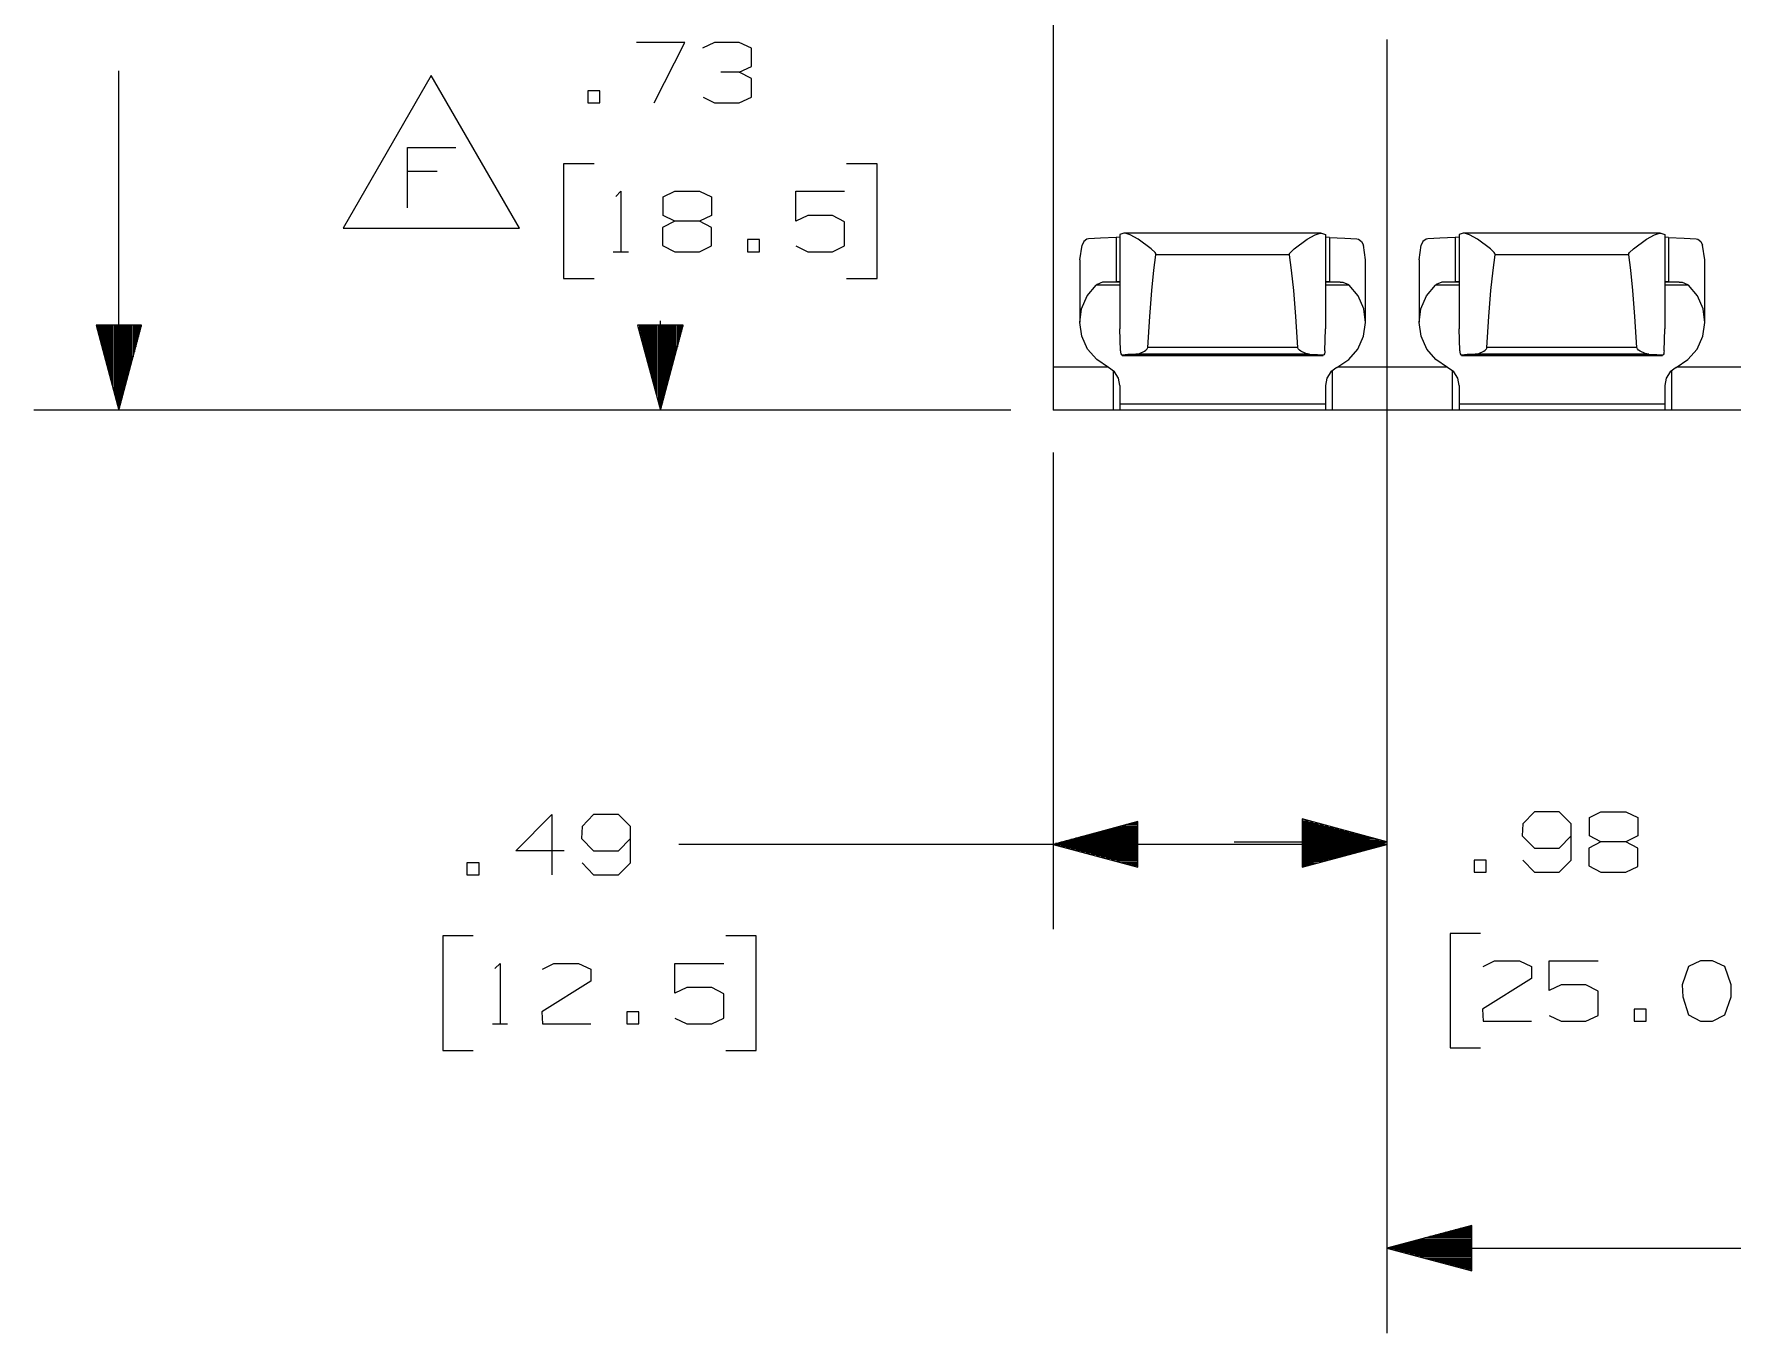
# Model space of a CAD drawing. Extents: x 0.6 to 16.4, y 0.4 to 10.6.
# Drawn here: x 3.651 to 6.154, y 6.433 to 8.347 of the extents above; entities that cross this region are included whole.
import ezdxf

# ---------------------------------------------------------------- set-up
doc = ezdxf.new("R2010")
doc.units = 0
doc.header["$MEASUREMENT"] = 0
doc.layers.add('1', color=7, linetype='Continuous')

msp = doc.modelspace()

# ---------------------------------------------------------------- linework, layer by layer
at = {"layer": '1', "color": 7, "linetype": 'Continuous'}
for p, q in [((5.152855, 9.202698), (5.152855, 7.856328)), ((4.610143, 8.334723), (4.538893, 8.334723)), ((4.565143, 8.245661), (4.610143, 8.334723)), ((4.653831, 8.334723), (4.636018, 8.326285)), ((4.690393, 8.334723), (4.653831, 8.334723)), ((4.708206, 8.326285), (4.690393, 8.334723)), ((5.644855, 8.339013), (5.644855, 7.028238)), ((5.644855, 8.339013), (5.644855, 7.032114)), ((5.644855, 8.339013), (5.644855, 6.433314)), ((4.708206, 8.299098), (4.708206, 8.326285)), ((3.775803, 7.793058), (3.775803, 8.292638)), ((4.236387, 8.285973), (4.106483, 8.060973)), ((4.366291, 8.060973), (4.236387, 8.285973)), ((4.690393, 8.290661), (4.663206, 8.290661)), ((4.690393, 8.290661), (4.708206, 8.299098)), ((4.708206, 8.281285), (4.690393, 8.290661)), ((4.484893, 8.263473), (4.467081, 8.263473)), ((4.467081, 8.263473), (4.467081, 8.245661)), ((4.484893, 8.245661), (4.484893, 8.263473)), ((4.708206, 8.254098), (4.708206, 8.281285)), ((4.467081, 8.245661), (4.484893, 8.245661)), ((4.636956, 8.254098), (4.653831, 8.245661)), ((4.653831, 8.245661), (4.690393, 8.245661)), ((4.690393, 8.245661), (4.708206, 8.254098)), ((4.201231, 8.090973), (4.201231, 8.180036)), ((4.201231, 8.180036), (4.272481, 8.180036)), ((4.245293, 8.14441), (4.201231, 8.14441)), ((4.476456, 8.155661), (4.431456, 8.155661)), ((4.431456, 8.155661), (4.431456, 7.98691)), ((4.893456, 8.155661), (4.848456, 8.155661)), ((4.893456, 7.98691), (4.893456, 8.155661)), ((4.508331, 8.107848), (4.515831, 8.115348)), ((4.515831, 8.115348), (4.515831, 8.026285)), ((4.578268, 8.106911), (4.595143, 8.115348)), ((4.595143, 8.115348), (4.631706, 8.115348)), ((4.631706, 8.115348), (4.649518, 8.106911)), ((4.773456, 8.071285), (4.773456, 8.115348)), ((4.773456, 8.115348), (4.845643, 8.115348)), ((4.578268, 8.079723), (4.578268, 8.106911)), ((4.649518, 8.106911), (4.649518, 8.079723)), ((4.106483, 8.060973), (4.366291, 8.060973)), ((4.595143, 8.071285), (4.577331, 8.061911)), ((4.577331, 8.061911), (4.577331, 8.035661)), ((4.595143, 8.071285), (4.578268, 8.079723)), ((4.631706, 8.071285), (4.595143, 8.071285)), ((4.649518, 8.079723), (4.631706, 8.071285)), ((4.649518, 8.061911), (4.631706, 8.071285)), ((4.649518, 8.034723), (4.649518, 8.061911)), ((4.791268, 8.079723), (4.773456, 8.071285)), ((4.827831, 8.079723), (4.791268, 8.079723)), ((4.845643, 8.070348), (4.827831, 8.079723)), ((4.845643, 8.034723), (4.845643, 8.070348)), ((4.577331, 8.035661), (4.595143, 8.026285)), ((4.631706, 8.026285), (4.649518, 8.034723)), ((4.720393, 8.044098), (4.702581, 8.044098)), ((4.702581, 8.044098), (4.702581, 8.026285)), ((4.720393, 8.026285), (4.720393, 8.044098)), ((4.773456, 8.034723), (4.791268, 8.026285)), ((4.827831, 8.026285), (4.845643, 8.034723)), ((5.192225, 8.01418), (5.195573, 8.036113)), ((5.198058, 8.041248), (5.195573, 8.036113)), ((5.202712, 8.044634), (5.198058, 8.041248)), ((5.205215, 8.045151), (5.202712, 8.044634)), ((5.222856, 8.04639), (5.205215, 8.045151)), ((5.245588, 8.047158), (5.222856, 8.04639)), ((5.25128, 8.047677), (5.245588, 8.047158)), ((5.245588, 8.047158), (5.245588, 7.982049)), ((5.257197, 8.053547), (5.25128, 8.051786)), ((5.25128, 8.051786), (5.25128, 7.912526)), ((5.259264, 8.053567), (5.257197, 8.053547)), ((5.547391, 8.053618), (5.258319, 8.053618)), ((5.266675, 8.051235), (5.259264, 8.053567)), ((5.278144, 8.044749), (5.266675, 8.051235)), ((5.297583, 8.030701), (5.278144, 8.044749)), ((5.508127, 8.030701), (5.527566, 8.044749)), ((5.527566, 8.044749), (5.539034, 8.051235)), ((5.539034, 8.051235), (5.546446, 8.053567)), ((5.546446, 8.053567), (5.548513, 8.053547)), ((5.548513, 8.053547), (5.55443, 8.051786)), ((5.55443, 8.051786), (5.55443, 7.912526)), ((5.560122, 8.047158), (5.55443, 8.047677)), ((5.560122, 8.047158), (5.582854, 8.04639)), ((5.560122, 8.047158), (5.560122, 7.982049)), ((5.582854, 8.04639), (5.600495, 8.045151)), ((5.600495, 8.045151), (5.602998, 8.044634)), ((5.602998, 8.044634), (5.607652, 8.041248)), ((5.607652, 8.041248), (5.610137, 8.036113)), ((5.613485, 8.01418), (5.610137, 8.036113)), ((5.692225, 8.01418), (5.695573, 8.036113)), ((5.698058, 8.041248), (5.695573, 8.036113)), ((5.702712, 8.044634), (5.698058, 8.041248)), ((5.705215, 8.045151), (5.702712, 8.044634)), ((5.722856, 8.04639), (5.705215, 8.045151)), ((5.745588, 8.047158), (5.722856, 8.04639)), ((5.75128, 8.047677), (5.745588, 8.047158)), ((5.745588, 8.047158), (5.745588, 7.982049)), ((5.757197, 8.053547), (5.75128, 8.051786)), ((5.75128, 8.051786), (5.75128, 7.912526)), ((5.759264, 8.053567), (5.757197, 8.053547)), ((6.047391, 8.053618), (5.758319, 8.053618)), ((5.766675, 8.051235), (5.759264, 8.053567)), ((5.778144, 8.044749), (5.766675, 8.051235)), ((5.797583, 8.030701), (5.778144, 8.044749)), ((6.008127, 8.030701), (6.027566, 8.044749)), ((6.027566, 8.044749), (6.039034, 8.051235)), ((6.039034, 8.051235), (6.046446, 8.053567)), ((6.046446, 8.053567), (6.048513, 8.053547)), ((6.048513, 8.053547), (6.05443, 8.051786)), ((6.05443, 8.051786), (6.05443, 7.912526)), ((6.060122, 8.047158), (6.05443, 8.047677)), ((6.060122, 8.047158), (6.082854, 8.04639)), ((6.060122, 8.047158), (6.060122, 7.982049)), ((6.082854, 8.04639), (6.100495, 8.045151)), ((6.100495, 8.045151), (6.102998, 8.044634)), ((6.102998, 8.044634), (6.107652, 8.041248)), ((6.107652, 8.041248), (6.110137, 8.036113)), ((6.113485, 8.01418), (6.110137, 8.036113)), ((4.50458, 8.026285), (4.527081, 8.026285)), ((4.595143, 8.026285), (4.631706, 8.026285)), ((4.702581, 8.026285), (4.720393, 8.026285)), ((4.791268, 8.026285), (4.827831, 8.026285)), ((5.192225, 8.014181), (5.192225, 7.922569)), ((5.303127, 8.02532), (5.297583, 8.030701)), ((5.301302, 7.999326), (5.304365, 8.021504)), ((5.304165, 8.023487), (5.303127, 8.02532)), ((5.304417, 8.022122), (5.304165, 8.023487)), ((5.304365, 8.021504), (5.304417, 8.022122)), ((5.501346, 8.021504), (5.304365, 8.021504)), ((5.501293, 8.022122), (5.501545, 8.023487)), ((5.501346, 8.021504), (5.501293, 8.022122)), ((5.504407, 7.999326), (5.501346, 8.021504)), ((5.501545, 8.023487), (5.502583, 8.02532)), ((5.502583, 8.02532), (5.508127, 8.030701)), ((5.613485, 7.922569), (5.613485, 8.014181)), ((5.692225, 8.014181), (5.692225, 7.922569)), ((5.803127, 8.02532), (5.797583, 8.030701)), ((5.801302, 7.999326), (5.804365, 8.021504)), ((5.804165, 8.023487), (5.803127, 8.02532)), ((5.804417, 8.022122), (5.804165, 8.023487)), ((5.804365, 8.021504), (5.804417, 8.022122)), ((6.001346, 8.021504), (5.804365, 8.021504)), ((6.001293, 8.022122), (6.001545, 8.023487)), ((6.001346, 8.021504), (6.001293, 8.022122)), ((6.004407, 7.999326), (6.001346, 8.021504)), ((6.001545, 8.023487), (6.002583, 8.02532)), ((6.002583, 8.02532), (6.008127, 8.030701)), ((6.113485, 7.922569), (6.113485, 8.014181)), ((4.431456, 7.98691), (4.476456, 7.98691)), ((4.848456, 7.98691), (4.893456, 7.98691)), ((5.298267, 7.969142), (5.301302, 7.999326)), ((5.507443, 7.969142), (5.504407, 7.999326)), ((5.798267, 7.969142), (5.801302, 7.999326)), ((6.007443, 7.969142), (6.004407, 7.999326)), ((5.194934, 7.942338), (5.203171, 7.961183)), ((5.203171, 7.961183), (5.21631, 7.977073)), ((5.217687, 7.97818), (5.21631, 7.977073)), ((5.251281, 7.977073), (5.21631, 7.977073)), ((5.225871, 7.981216), (5.217687, 7.97818)), ((5.229952, 7.981593), (5.225871, 7.981216)), ((5.245588, 7.982049), (5.229952, 7.981593)), ((5.251284, 7.981593), (5.229952, 7.981593)), ((5.25128, 7.982567), (5.245588, 7.982049)), ((5.295267, 7.931035), (5.298267, 7.969142)), ((5.510444, 7.931035), (5.507443, 7.969142)), ((5.575758, 7.981593), (5.554426, 7.981593)), ((5.589401, 7.977073), (5.554429, 7.977073)), ((5.560122, 7.982049), (5.55443, 7.982567)), ((5.560122, 7.982049), (5.575758, 7.981593)), ((5.575758, 7.981593), (5.579839, 7.981216)), ((5.579839, 7.981216), (5.588023, 7.97818)), ((5.588023, 7.97818), (5.589401, 7.977073)), ((5.602539, 7.961183), (5.589401, 7.977073)), ((5.610776, 7.942338), (5.602539, 7.961183)), ((5.694934, 7.942338), (5.703171, 7.961183)), ((5.703171, 7.961183), (5.71631, 7.977073)), ((5.717687, 7.97818), (5.71631, 7.977073)), ((5.751281, 7.977073), (5.71631, 7.977073)), ((5.725871, 7.981216), (5.717687, 7.97818)), ((5.729952, 7.981593), (5.725871, 7.981216)), ((5.745588, 7.982049), (5.729952, 7.981593)), ((5.751284, 7.981593), (5.729952, 7.981593)), ((5.75128, 7.982567), (5.745588, 7.982049)), ((5.795267, 7.931035), (5.798267, 7.969142)), ((6.010444, 7.931035), (6.007443, 7.969142)), ((6.075758, 7.981593), (6.054426, 7.981593)), ((6.089401, 7.977073), (6.054429, 7.977073)), ((6.060122, 7.982049), (6.05443, 7.982567)), ((6.060122, 7.982049), (6.075758, 7.981593)), ((6.075758, 7.981593), (6.079839, 7.981216)), ((6.079839, 7.981216), (6.088023, 7.97818)), ((6.088023, 7.97818), (6.089401, 7.977073)), ((6.102539, 7.961183), (6.089401, 7.977073)), ((6.110776, 7.942338), (6.102539, 7.961183)), ((5.192227, 7.921981), (5.194934, 7.942338)), ((5.613482, 7.921981), (5.610776, 7.942338)), ((5.692227, 7.921981), (5.694934, 7.942338)), ((6.113482, 7.921981), (6.110776, 7.942338)), ((3.809296, 7.918058), (3.742309, 7.918058)), ((3.742309, 7.918058), (3.775803, 7.793058)), ((3.742803, 7.918058), (3.742803, 7.916215)), ((3.742803, 7.918058), (3.742803, 7.916215)), ((3.744802, 7.918058), (3.744802, 7.908751)), ((3.746803, 7.918058), (3.746803, 7.901288)), ((3.748802, 7.918058), (3.748802, 7.893823)), ((3.750803, 7.918058), (3.750803, 7.886359)), ((3.752803, 7.918058), (3.752803, 7.878895)), ((3.754802, 7.918058), (3.754802, 7.871431)), ((3.756803, 7.918058), (3.756803, 7.863967)), ((3.758802, 7.918058), (3.758802, 7.856503)), ((3.760803, 7.918058), (3.760803, 7.849039)), ((3.762803, 7.918058), (3.762803, 7.841575)), ((3.764802, 7.918058), (3.764802, 7.834111)), ((3.766803, 7.918058), (3.766803, 7.826646)), ((3.768802, 7.918058), (3.768802, 7.819182)), ((3.770802, 7.918058), (3.770802, 7.811718)), ((3.772803, 7.918058), (3.772803, 7.804254)), ((3.774802, 7.918058), (3.774802, 7.79679)), ((3.775803, 7.793058), (3.809296, 7.918058)), ((3.776803, 7.918058), (3.776803, 7.79679)), ((3.778802, 7.918058), (3.778802, 7.804254)), ((3.780802, 7.918058), (3.780802, 7.811718)), ((3.782803, 7.918058), (3.782803, 7.819182)), ((3.784802, 7.918058), (3.784802, 7.826646)), ((3.786803, 7.918058), (3.786803, 7.834111)), ((3.788802, 7.918058), (3.788802, 7.841575)), ((3.790802, 7.918058), (3.790802, 7.849039)), ((3.792803, 7.918058), (3.792803, 7.856503)), ((3.794802, 7.918058), (3.794802, 7.863967)), ((3.796803, 7.918058), (3.796803, 7.871431)), ((3.798803, 7.918058), (3.798803, 7.878895)), ((3.800802, 7.918058), (3.800802, 7.886359)), ((3.802803, 7.918058), (3.802803, 7.893823)), ((3.804802, 7.918058), (3.804802, 7.901288)), ((3.806803, 7.918058), (3.806803, 7.908751)), ((3.808803, 7.918058), (3.808803, 7.916215)), ((3.808803, 7.918058), (3.808803, 7.916215)), ((4.607543, 7.918058), (4.540556, 7.918058)), ((4.540556, 7.918058), (4.574049, 7.793058)), ((4.541049, 7.918058), (4.541049, 7.916215)), ((4.541049, 7.918058), (4.541049, 7.916215)), ((4.543049, 7.918058), (4.543049, 7.908751)), ((4.54505, 7.918058), (4.54505, 7.901288)), ((4.54705, 7.918058), (4.54705, 7.893823)), ((4.549049, 7.918058), (4.549049, 7.886359)), ((4.551049, 7.918058), (4.551049, 7.878895)), ((4.55305, 7.918058), (4.55305, 7.871431)), ((4.555049, 7.918058), (4.555049, 7.863967)), ((4.557049, 7.918058), (4.557049, 7.856503)), ((4.55905, 7.918058), (4.55905, 7.849039)), ((4.561049, 7.918058), (4.561049, 7.841575)), ((4.563049, 7.918058), (4.563049, 7.834111)), ((4.56505, 7.918058), (4.56505, 7.826646)), ((4.56705, 7.918058), (4.56705, 7.819182)), ((4.569049, 7.918058), (4.569049, 7.811718)), ((4.57105, 7.918058), (4.57105, 7.804254)), ((4.57305, 7.918058), (4.57305, 7.79679)), ((4.574049, 7.793058), (4.574049, 7.92441)), ((4.574049, 7.793058), (4.607543, 7.918058)), ((4.575049, 7.918058), (4.575049, 7.79679)), ((4.577049, 7.918058), (4.577049, 7.804254)), ((4.57905, 7.918058), (4.57905, 7.811718)), ((4.581049, 7.918058), (4.581049, 7.819182)), ((4.583049, 7.918058), (4.583049, 7.826646)), ((4.58505, 7.918058), (4.58505, 7.834111)), ((4.587049, 7.918058), (4.587049, 7.841575)), ((4.589049, 7.918058), (4.589049, 7.849039)), ((4.59105, 7.918058), (4.59105, 7.856503)), ((4.59305, 7.918058), (4.59305, 7.863967)), ((4.595049, 7.918058), (4.595049, 7.871431)), ((4.597049, 7.918058), (4.597049, 7.878895)), ((4.59905, 7.918058), (4.59905, 7.886359)), ((4.601049, 7.918058), (4.601049, 7.893823)), ((4.603049, 7.918058), (4.603049, 7.901288)), ((4.60505, 7.918058), (4.60505, 7.908751)), ((4.607049, 7.918058), (4.607049, 7.916215)), ((4.607049, 7.918058), (4.607049, 7.916215)), ((5.195259, 7.90167), (5.192227, 7.921981)), ((5.2523, 7.880301), (5.25128, 7.912526)), ((5.292308, 7.885103), (5.295267, 7.931035)), ((5.513402, 7.885103), (5.510444, 7.931035)), ((5.55341, 7.880301), (5.55443, 7.912526)), ((5.610451, 7.90167), (5.613482, 7.921981)), ((5.695259, 7.90167), (5.692227, 7.921981)), ((5.7523, 7.880301), (5.75128, 7.912526)), ((5.792308, 7.885103), (5.795267, 7.931035)), ((6.013402, 7.885103), (6.010444, 7.931035)), ((6.05341, 7.880301), (6.05443, 7.912526)), ((6.110451, 7.90167), (6.113482, 7.921981)), ((5.203797, 7.882956), (5.195259, 7.90167)), ((5.291581, 7.883095), (5.29215, 7.884259)), ((5.29215, 7.884259), (5.292308, 7.885103)), ((5.513402, 7.885103), (5.292308, 7.885103)), ((5.51356, 7.884259), (5.513402, 7.885103)), ((5.514129, 7.883095), (5.51356, 7.884259)), ((5.601913, 7.882956), (5.610451, 7.90167)), ((5.703797, 7.882956), (5.695259, 7.90167)), ((5.791581, 7.883095), (5.79215, 7.884259)), ((5.79215, 7.884259), (5.792308, 7.885103)), ((6.013402, 7.885103), (5.792308, 7.885103)), ((6.01356, 7.884259), (6.013402, 7.885103)), ((6.014129, 7.883095), (6.01356, 7.884259)), ((6.101913, 7.882956), (6.110451, 7.90167)), ((5.217188, 7.867274), (5.203797, 7.882956)), ((5.234407, 7.855823), (5.217188, 7.867274)), ((5.2523, 7.880301), (5.25246, 7.87851)), ((5.25246, 7.87851), (5.252913, 7.876031)), ((5.252913, 7.876031), (5.253632, 7.874363)), ((5.253632, 7.874363), (5.254627, 7.873659)), ((5.254627, 7.873659), (5.255074, 7.873664)), ((5.254834, 7.873642), (5.550877, 7.873642)), ((5.263114, 7.874666), (5.255074, 7.873664)), ((5.550636, 7.873664), (5.255074, 7.873664)), ((5.274944, 7.875476), (5.263114, 7.874666)), ((5.274944, 7.875476), (5.280248, 7.876429)), ((5.530766, 7.875476), (5.274944, 7.875476)), ((5.280248, 7.876429), (5.287721, 7.879705)), ((5.287721, 7.879705), (5.289796, 7.881181)), ((5.289796, 7.881181), (5.291581, 7.883095)), ((5.515914, 7.881181), (5.514129, 7.883095)), ((5.51799, 7.879705), (5.515914, 7.881181)), ((5.525462, 7.876429), (5.51799, 7.879705)), ((5.530766, 7.875476), (5.525462, 7.876429)), ((5.530766, 7.875476), (5.542595, 7.874666)), ((5.542595, 7.874666), (5.550636, 7.873664)), ((5.551083, 7.873659), (5.550636, 7.873664)), ((5.552078, 7.874363), (5.551083, 7.873659)), ((5.552797, 7.876031), (5.552078, 7.874363)), ((5.55325, 7.87851), (5.552797, 7.876031)), ((5.55341, 7.880301), (5.55325, 7.87851)), ((5.571303, 7.855823), (5.588522, 7.867274)), ((5.588522, 7.867274), (5.601913, 7.882956)), ((5.717188, 7.867274), (5.703797, 7.882956)), ((5.734407, 7.855823), (5.717188, 7.867274)), ((5.7523, 7.880301), (5.75246, 7.87851)), ((5.75246, 7.87851), (5.752913, 7.876031)), ((5.752913, 7.876031), (5.753632, 7.874363)), ((5.753632, 7.874363), (5.754627, 7.873659)), ((5.754627, 7.873659), (5.755074, 7.873664)), ((5.754834, 7.873642), (6.050877, 7.873642)), ((5.763114, 7.874666), (5.755074, 7.873664)), ((6.050636, 7.873664), (5.755074, 7.873664)), ((5.774944, 7.875476), (5.763114, 7.874666)), ((5.774944, 7.875476), (5.780248, 7.876429)), ((6.030766, 7.875476), (5.774944, 7.875476)), ((5.780248, 7.876429), (5.787721, 7.879705)), ((5.787721, 7.879705), (5.789796, 7.881181)), ((5.789796, 7.881181), (5.791581, 7.883095)), ((6.015914, 7.881181), (6.014129, 7.883095)), ((6.01799, 7.879705), (6.015914, 7.881181)), ((6.025462, 7.876429), (6.01799, 7.879705)), ((6.030766, 7.875476), (6.025462, 7.876429)), ((6.030766, 7.875476), (6.042595, 7.874666)), ((6.042595, 7.874666), (6.050636, 7.873664)), ((6.051083, 7.873659), (6.050636, 7.873664)), ((6.052078, 7.874363), (6.051083, 7.873659)), ((6.052797, 7.876031), (6.052078, 7.874363)), ((6.05325, 7.87851), (6.052797, 7.876031)), ((6.05341, 7.880301), (6.05325, 7.87851)), ((6.071303, 7.855823), (6.088522, 7.867274)), ((6.088522, 7.867274), (6.101913, 7.882956)), ((5.23348, 7.856325), (5.152855, 7.856325)), ((5.152855, 7.856211), (5.152855, 7.856325)), ((5.233613, 7.856211), (5.152855, 7.856211)), ((5.152855, 7.856211), (5.152855, 7.793058)), ((5.243328, 7.84926), (5.234407, 7.855823)), ((5.24128, 7.851254), (5.24128, 7.793058)), ((5.249221, 7.839934), (5.243328, 7.84926)), ((5.25128, 7.829124), (5.249221, 7.839934)), ((5.556489, 7.839934), (5.55443, 7.829124)), ((5.562383, 7.84926), (5.556489, 7.839934)), ((5.571303, 7.855823), (5.562383, 7.84926)), ((5.56443, 7.851254), (5.56443, 7.793058)), ((5.733612, 7.856211), (5.572098, 7.856211)), ((5.73348, 7.856325), (5.572355, 7.856325)), ((5.743328, 7.84926), (5.734407, 7.855823)), ((5.74128, 7.851254), (5.74128, 7.793058)), ((5.749221, 7.839934), (5.743328, 7.84926)), ((5.75128, 7.829124), (5.749221, 7.839934)), ((6.056489, 7.839934), (6.05443, 7.829124)), ((6.062383, 7.84926), (6.056489, 7.839934)), ((6.071303, 7.855823), (6.062383, 7.84926)), ((6.06443, 7.851254), (6.06443, 7.793058)), ((6.233612, 7.856211), (6.072098, 7.856211)), ((6.23348, 7.856325), (6.072355, 7.856325)), ((5.25128, 7.829124), (5.25128, 7.801813)), ((5.55443, 7.829124), (5.55443, 7.801813)), ((5.75128, 7.829124), (5.75128, 7.801813)), ((6.05443, 7.829124), (6.05443, 7.801813)), ((5.090355, 7.793058), (3.650803, 7.793058)), ((5.090355, 7.793058), (4.449049, 7.793058)), ((5.24128, 7.793058), (5.152855, 7.793058)), ((5.248351, 7.793057), (5.24128, 7.793058)), ((5.25128, 7.793055), (5.248351, 7.793057)), ((5.55443, 7.801813), (5.25128, 7.801813)), ((5.25128, 7.801813), (5.25128, 7.795067)), ((5.25128, 7.795067), (5.25128, 7.792702)), ((5.55443, 7.792702), (5.25128, 7.792702)), ((5.55443, 7.801813), (5.55443, 7.795067)), ((5.55443, 7.795067), (5.55443, 7.792702)), ((5.557359, 7.793057), (5.55443, 7.793055)), ((5.56443, 7.793058), (5.557359, 7.793057)), ((5.74128, 7.793058), (5.56443, 7.793058)), ((5.748351, 7.793057), (5.74128, 7.793058)), ((5.75128, 7.793055), (5.748351, 7.793057)), ((6.05443, 7.801813), (5.75128, 7.801813)), ((5.75128, 7.801813), (5.75128, 7.795067)), ((5.75128, 7.795067), (5.75128, 7.792702)), ((6.05443, 7.792702), (5.75128, 7.792702)), ((6.05443, 7.801813), (6.05443, 7.795067)), ((6.05443, 7.795067), (6.05443, 7.792702)), ((6.057359, 7.793057), (6.05443, 7.793055)), ((6.06443, 7.793058), (6.057359, 7.793057)), ((6.24128, 7.793058), (6.06443, 7.793058)), ((5.152855, 7.730558), (5.152855, 7.028238)), ((4.360793, 7.143863), (4.41423, 7.1973)), ((4.41423, 7.1973), (4.41423, 7.108238)), ((4.47573, 7.1973), (4.458855, 7.179488)), ((4.512292, 7.1973), (4.47573, 7.1973)), ((4.530105, 7.179488), (4.512292, 7.1973)), ((5.277855, 7.186731), (5.152855, 7.153238)), ((5.277855, 7.184238), (5.268548, 7.184238)), ((5.277855, 7.186238), (5.276013, 7.186238)), ((5.277855, 7.186238), (5.276013, 7.186238)), ((5.277855, 7.119744), (5.277855, 7.186731)), ((5.644855, 7.157114), (5.519855, 7.190607)), ((5.519855, 7.190607), (5.519855, 7.12362)), ((5.519855, 7.190114), (5.521698, 7.190114)), ((5.519855, 7.190114), (5.521698, 7.190114)), ((5.519855, 7.188114), (5.529161, 7.188114)), ((5.644855, 7.153238), (5.519855, 7.186731)), ((5.519855, 7.186731), (5.519855, 7.119744)), ((5.519855, 7.186238), (5.521698, 7.186238)), ((5.519855, 7.186238), (5.521698, 7.186238)), ((5.519855, 7.186113), (5.536625, 7.186113)), ((5.519855, 7.184238), (5.529161, 7.184238)), ((5.519855, 7.184114), (5.54409, 7.184114)), ((5.845387, 7.183363), (5.844449, 7.165551)), ((5.862261, 7.201176), (5.845387, 7.183363)), ((5.898824, 7.201176), (5.862261, 7.201176)), ((5.916636, 7.183363), (5.898824, 7.201176)), ((5.916636, 7.129926), (5.916636, 7.183363)), ((5.943449, 7.192739), (5.960324, 7.201176)), ((5.943449, 7.165551), (5.943449, 7.192739)), ((5.960324, 7.201176), (5.996886, 7.201176)), ((5.996886, 7.201176), (6.014699, 7.192739)), ((6.014699, 7.192739), (6.014699, 7.165551)), ((4.458855, 7.179488), (4.457918, 7.161675)), ((4.457918, 7.161675), (4.47573, 7.143863)), ((4.512292, 7.143863), (4.530105, 7.161675)), ((4.530105, 7.12605), (4.530105, 7.179488)), ((5.277855, 7.158238), (5.171515, 7.158238)), ((5.277855, 7.160238), (5.178979, 7.160238)), ((5.277855, 7.162238), (5.186443, 7.162238)), ((5.277855, 7.164237), (5.193908, 7.164237)), ((5.277855, 7.166238), (5.201372, 7.166238)), ((5.277855, 7.168238), (5.208836, 7.168238)), ((5.277855, 7.170238), (5.2163, 7.170238)), ((5.277855, 7.172238), (5.223764, 7.172238)), ((5.277855, 7.174238), (5.231228, 7.174238)), ((5.277855, 7.176238), (5.238692, 7.176238)), ((5.277855, 7.178238), (5.246156, 7.178238)), ((5.277855, 7.180238), (5.253621, 7.180238)), ((5.277855, 7.182238), (5.261085, 7.182238)), ((5.519855, 7.182238), (5.536625, 7.182238)), ((5.519855, 7.182114), (5.551554, 7.182114)), ((5.519855, 7.180238), (5.54409, 7.180238)), ((5.519855, 7.180113), (5.559018, 7.180113)), ((5.519855, 7.178238), (5.551554, 7.178238)), ((5.519855, 7.178113), (5.566482, 7.178113)), ((5.519855, 7.176238), (5.559018, 7.176238)), ((5.519855, 7.176114), (5.573946, 7.176114)), ((5.519855, 7.174238), (5.566482, 7.174238)), ((5.519855, 7.174113), (5.58141, 7.174113)), ((5.519855, 7.172238), (5.573946, 7.172238)), ((5.519855, 7.172113), (5.588874, 7.172113)), ((5.519855, 7.170238), (5.58141, 7.170238)), ((5.519855, 7.170114), (5.596338, 7.170114)), ((5.519855, 7.168238), (5.588874, 7.168238)), ((5.519855, 7.168113), (5.603803, 7.168113)), ((5.519855, 7.166238), (5.596338, 7.166238)), ((5.519855, 7.166113), (5.611267, 7.166113)), ((5.519855, 7.164237), (5.603803, 7.164237)), ((5.519855, 7.164114), (5.618731, 7.164114)), ((5.519855, 7.162238), (5.611267, 7.162238)), ((5.519855, 7.162114), (5.626195, 7.162114)), ((5.519855, 7.160238), (5.618731, 7.160238)), ((5.519855, 7.160113), (5.633659, 7.160113)), ((5.519855, 7.158238), (5.626195, 7.158238)), ((5.519855, 7.158113), (5.641123, 7.158113)), ((5.844449, 7.165551), (5.862261, 7.147738)), ((5.898824, 7.147738), (5.916636, 7.165551)), ((5.960324, 7.157114), (5.943449, 7.165551)), ((6.014699, 7.165551), (5.996886, 7.157114)), ((4.432043, 7.143863), (4.360793, 7.143863)), ((4.47573, 7.143863), (4.512292, 7.143863)), ((4.851043, 7.153238), (4.601043, 7.153238)), ((5.644855, 7.153238), (4.851043, 7.153238)), ((5.152855, 7.153238), (5.277855, 7.119744)), ((5.277855, 7.154238), (5.156587, 7.154238)), ((5.277855, 7.152238), (5.156587, 7.152238)), ((5.277855, 7.156238), (5.164051, 7.156238)), ((5.277855, 7.150238), (5.164051, 7.150238)), ((5.277855, 7.148238), (5.171515, 7.148238)), ((5.277855, 7.146238), (5.178979, 7.146238)), ((5.277855, 7.144238), (5.186443, 7.144238)), ((5.277855, 7.142238), (5.193908, 7.142238)), ((5.277855, 7.140238), (5.201372, 7.140238)), ((5.277855, 7.138238), (5.208836, 7.138238)), ((5.277855, 7.136238), (5.2163, 7.136238)), ((5.277855, 7.134238), (5.223764, 7.134238)), ((5.419855, 7.157114), (5.644855, 7.157114)), ((5.519855, 7.12362), (5.644855, 7.157114)), ((5.519855, 7.156238), (5.633659, 7.156238)), ((5.519855, 7.156114), (5.641123, 7.156114)), ((5.519855, 7.154238), (5.641123, 7.154238)), ((5.519855, 7.154113), (5.633659, 7.154113)), ((5.519855, 7.119744), (5.644855, 7.153238)), ((5.519855, 7.152238), (5.641123, 7.152238)), ((5.519855, 7.152113), (5.626195, 7.152113)), ((5.519855, 7.150238), (5.633659, 7.150238)), ((5.519855, 7.150114), (5.618731, 7.150114)), ((5.519855, 7.148238), (5.626195, 7.148238)), ((5.519855, 7.148113), (5.611267, 7.148113)), ((5.519855, 7.146238), (5.618731, 7.146238)), ((5.519855, 7.146113), (5.603803, 7.146113)), ((5.519855, 7.144238), (5.611267, 7.144238)), ((5.519855, 7.144114), (5.596338, 7.144114)), ((5.519855, 7.142238), (5.603803, 7.142238)), ((5.519855, 7.142114), (5.588874, 7.142114)), ((5.519855, 7.140238), (5.596338, 7.140238)), ((5.519855, 7.140113), (5.58141, 7.140113)), ((5.519855, 7.138238), (5.588874, 7.138238)), ((5.519855, 7.138113), (5.573946, 7.138113)), ((5.519855, 7.136238), (5.58141, 7.136238)), ((5.519855, 7.136114), (5.566482, 7.136114)), ((5.519855, 7.134238), (5.573946, 7.134238)), ((5.519855, 7.134113), (5.559018, 7.134113)), ((5.862261, 7.147738), (5.898824, 7.147738)), ((5.960324, 7.157114), (5.942511, 7.147738)), ((5.942511, 7.147738), (5.942511, 7.121489)), ((5.996886, 7.157114), (5.960324, 7.157114)), ((6.014699, 7.147738), (5.996886, 7.157114)), ((6.014699, 7.120551), (6.014699, 7.147738)), ((4.306793, 7.12605), (4.28898, 7.12605)), ((4.28898, 7.12605), (4.28898, 7.108238)), ((4.28898, 7.108238), (4.306793, 7.108238)), ((4.306793, 7.108238), (4.306793, 7.12605)), ((4.458855, 7.12605), (4.47573, 7.108238)), ((4.47573, 7.108238), (4.512292, 7.108238)), ((4.512292, 7.108238), (4.530105, 7.12605)), ((5.277855, 7.132238), (5.231228, 7.132238)), ((5.277855, 7.130238), (5.238692, 7.130238)), ((5.277855, 7.128238), (5.246156, 7.128238)), ((5.277855, 7.126238), (5.253621, 7.126238)), ((5.277855, 7.124238), (5.261085, 7.124238)), ((5.277855, 7.122238), (5.268548, 7.122238)), ((5.277855, 7.120238), (5.276013, 7.120238)), ((5.277855, 7.120238), (5.276013, 7.120238)), ((5.519855, 7.132238), (5.566482, 7.132238)), ((5.519855, 7.132113), (5.551554, 7.132113)), ((5.519855, 7.130238), (5.559018, 7.130238)), ((5.519855, 7.130114), (5.54409, 7.130114)), ((5.519855, 7.128238), (5.551554, 7.128238)), ((5.519855, 7.128113), (5.536625, 7.128113)), ((5.519855, 7.126238), (5.54409, 7.126238)), ((5.519855, 7.126113), (5.529161, 7.126113)), ((5.519855, 7.124238), (5.536625, 7.124238)), ((5.519855, 7.124114), (5.521698, 7.124114)), ((5.519855, 7.124114), (5.521698, 7.124114)), ((5.519855, 7.122238), (5.529161, 7.122238)), ((5.519855, 7.120238), (5.521698, 7.120238)), ((5.519855, 7.120238), (5.521698, 7.120238)), ((5.791386, 7.129926), (5.773574, 7.129926)), ((5.773574, 7.129926), (5.773574, 7.112113)), ((5.773574, 7.112113), (5.791386, 7.112113)), ((5.791386, 7.112113), (5.791386, 7.129926)), ((5.845387, 7.129926), (5.862261, 7.112113)), ((5.862261, 7.112113), (5.898824, 7.112113)), ((5.898824, 7.112113), (5.916636, 7.129926)), ((5.942511, 7.121489), (5.960324, 7.112113)), ((5.960324, 7.112113), (5.996886, 7.112113)), ((5.996886, 7.112113), (6.014699, 7.120551)), ((4.298355, 7.018238), (4.253355, 7.018238)), ((4.253355, 7.018238), (4.253355, 6.849488)), ((4.715355, 7.018238), (4.670355, 7.018238)), ((4.715355, 6.849488), (4.715355, 7.018238)), ((5.782949, 7.022113), (5.737949, 7.022113)), ((5.737949, 7.022113), (5.737949, 6.853364)), ((4.33023, 6.970425), (4.33773, 6.977925)), ((4.33773, 6.977925), (4.33773, 6.888863)), ((4.400167, 6.969488), (4.417043, 6.977925)), ((4.417043, 6.977925), (4.453605, 6.977925)), ((4.453605, 6.977925), (4.471417, 6.969488)), ((4.471417, 6.969488), (4.471417, 6.951675)), ((4.595355, 6.933863), (4.595355, 6.977925)), ((4.595355, 6.977925), (4.667542, 6.977925)), ((5.786699, 6.973363), (5.803574, 6.981801)), ((5.803574, 6.981801), (5.840137, 6.981801)), ((5.840137, 6.981801), (5.857949, 6.973363)), ((5.857949, 6.973363), (5.857949, 6.955551)), ((5.883824, 6.937738), (5.883824, 6.981801)), ((5.883824, 6.981801), (5.956011, 6.981801)), ((6.089324, 6.973363), (6.079949, 6.946176)), ((6.107136, 6.981801), (6.089324, 6.973363)), ((6.124949, 6.981801), (6.107136, 6.981801)), ((6.142761, 6.973363), (6.124949, 6.981801)), ((6.152136, 6.946176), (6.142761, 6.973363)), ((4.471417, 6.951675), (4.39923, 6.906675)), ((4.613168, 6.9423), (4.595355, 6.933863)), ((4.64973, 6.9423), (4.613168, 6.9423)), ((4.667542, 6.932925), (4.64973, 6.9423)), ((4.667542, 6.8973), (4.667542, 6.932925)), ((5.857949, 6.955551), (5.785761, 6.910551)), ((5.901636, 6.946176), (5.883824, 6.937738)), ((5.938199, 6.946176), (5.901636, 6.946176)), ((5.956011, 6.936801), (5.938199, 6.946176)), ((5.956011, 6.901176), (5.956011, 6.936801)), ((6.079949, 6.946176), (6.080886, 6.928363)), ((6.152136, 6.928363), (6.152136, 6.946176)), ((5.785761, 6.910551), (5.786699, 6.892738)), ((6.026886, 6.910551), (6.009074, 6.910551)), ((6.009074, 6.910551), (6.009074, 6.892738)), ((6.026886, 6.892738), (6.026886, 6.910551)), ((6.080886, 6.928363), (6.089324, 6.902113)), ((6.142761, 6.902113), (6.152136, 6.928363)), ((4.32648, 6.888863), (4.34898, 6.888863)), ((4.39923, 6.906675), (4.400167, 6.888863)), ((4.400167, 6.888863), (4.471417, 6.888863)), ((4.542293, 6.906675), (4.52448, 6.906675)), ((4.52448, 6.906675), (4.52448, 6.888863)), ((4.52448, 6.888863), (4.542293, 6.888863)), ((4.542293, 6.888863), (4.542293, 6.906675)), ((4.595355, 6.8973), (4.613168, 6.888863)), ((4.613168, 6.888863), (4.64973, 6.888863)), ((4.64973, 6.888863), (4.667542, 6.8973)), ((5.786699, 6.892738), (5.857949, 6.892738)), ((5.883824, 6.901176), (5.901636, 6.892738)), ((5.901636, 6.892738), (5.938199, 6.892738)), ((5.938199, 6.892738), (5.956011, 6.901176)), ((6.009074, 6.892738), (6.026886, 6.892738)), ((6.089324, 6.902113), (6.107136, 6.892738)), ((6.107136, 6.892738), (6.124949, 6.892738)), ((6.124949, 6.892738), (6.142761, 6.902113)), ((4.253355, 6.849488), (4.298355, 6.849488)), ((4.670355, 6.849488), (4.715355, 6.849488)), ((5.737949, 6.853364), (5.782949, 6.853364)), ((5.769855, 6.591808), (5.644855, 6.558314)), ((5.769855, 6.583314), (5.738156, 6.583314)), ((5.769855, 6.585314), (5.74562, 6.585314)), ((5.769855, 6.587314), (5.753085, 6.587314)), ((5.769855, 6.589314), (5.760549, 6.589314)), ((5.769855, 6.591314), (5.768013, 6.591314)), ((5.769855, 6.591314), (5.768013, 6.591314)), ((5.769855, 6.52482), (5.769855, 6.591808)), ((5.644855, 6.558314), (6.167701, 6.558314)), ((5.644855, 6.558314), (5.769855, 6.52482)), ((5.769855, 6.559314), (5.648587, 6.559314)), ((5.769855, 6.557314), (5.648587, 6.557314)), ((5.769855, 6.561314), (5.656051, 6.561314)), ((5.769855, 6.563314), (5.663515, 6.563314)), ((5.769855, 6.565314), (5.670979, 6.565314)), ((5.769855, 6.567314), (5.678443, 6.567314)), ((5.769855, 6.569314), (5.685907, 6.569314)), ((5.769855, 6.571314), (5.693372, 6.571314)), ((5.769855, 6.573314), (5.700836, 6.573314)), ((5.769855, 6.575314), (5.7083, 6.575314)), ((5.769855, 6.577314), (5.715764, 6.577314)), ((5.769855, 6.579314), (5.723228, 6.579314)), ((5.769855, 6.581314), (5.730692, 6.581314)), ((5.769855, 6.555314), (5.656051, 6.555314)), ((5.769855, 6.553314), (5.663515, 6.553314)), ((5.769855, 6.551314), (5.670979, 6.551314)), ((5.769855, 6.549314), (5.678443, 6.549314)), ((5.769855, 6.547314), (5.685907, 6.547314)), ((5.769855, 6.545314), (5.693372, 6.545314)), ((5.769855, 6.543314), (5.700836, 6.543314)), ((5.769855, 6.541314), (5.7083, 6.541314)), ((5.769855, 6.539314), (5.715764, 6.539314)), ((5.769855, 6.537314), (5.723228, 6.537314)), ((5.769855, 6.535314), (5.730692, 6.535314)), ((5.769855, 6.533314), (5.738156, 6.533314)), ((5.769855, 6.531314), (5.74562, 6.531314)), ((5.769855, 6.529314), (5.753085, 6.529314)), ((5.769855, 6.527314), (5.760549, 6.527314)), ((5.769855, 6.525314), (5.768013, 6.525314)), ((5.769855, 6.525314), (5.768013, 6.525314))]:
    msp.add_line(p, q, dxfattribs=at)

doc.saveas('drawing.dxf')
